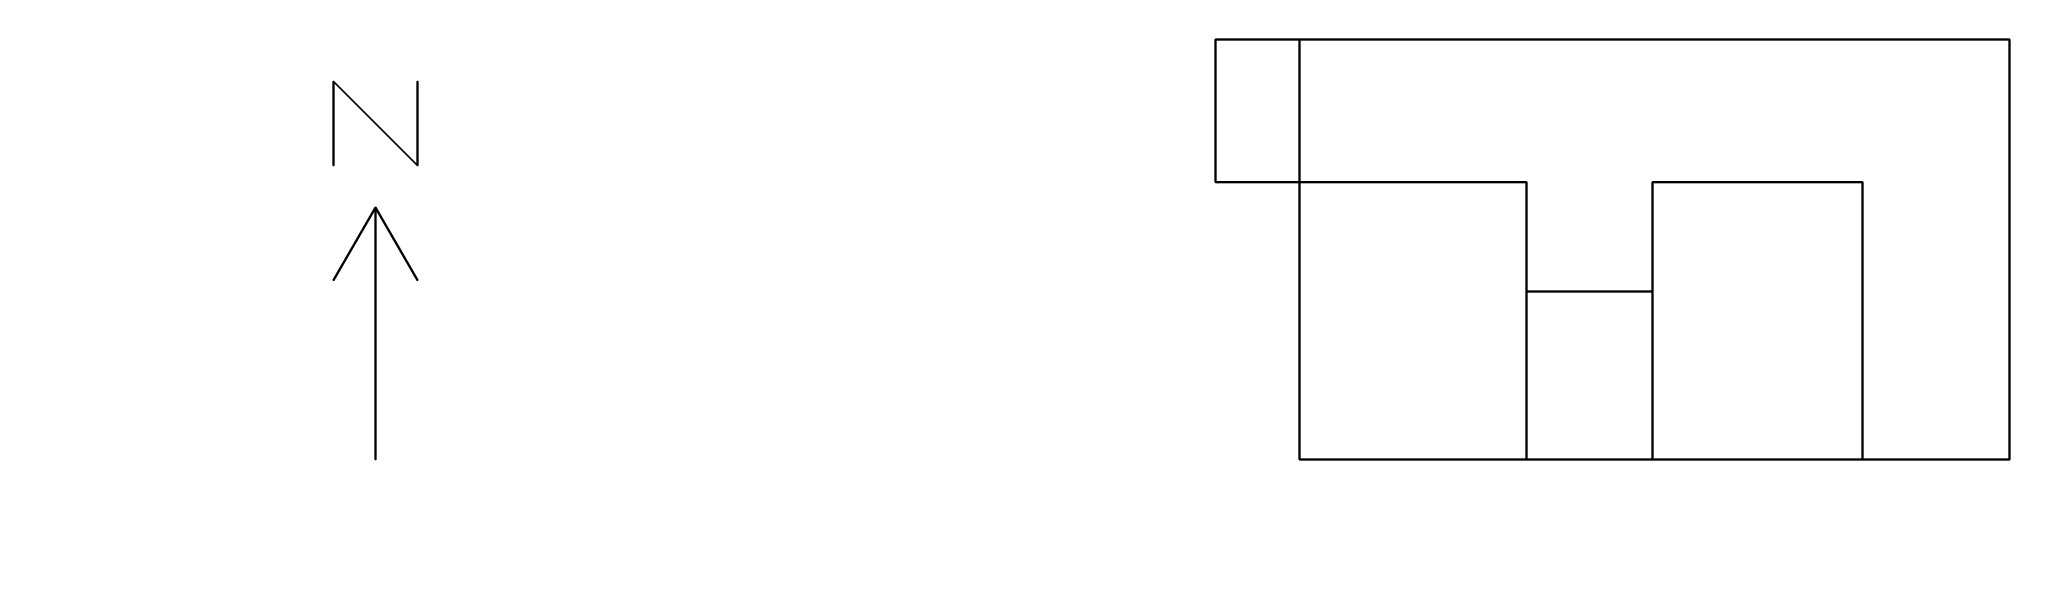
# Model space of a CAD drawing. Header units: metres. Extents: x -15 to 8.4, y -1.1 to 5.
import ezdxf

# ---------------------------------------------------------------- set-up
doc = ezdxf.new("R2010")
doc.units = ezdxf.units.M

msp = doc.modelspace()

# ---------------------------------------------------------------- linework, layer by layer
at = {"layer": '1', "color": 3}
for points in [[(-11.5, 4.5, 0.1), (-11.5, 4.5), (-11.5, 3.5), (-11.5, 3.5, 0.1)], [(-11.5, 4.5, 0.1), (-11.5, 4.5), (-10.5, 3.5), (-10.5, 3.5, 0.1)], [(-10.5, 4.5, 0.1), (-10.5, 4.5), (-10.5, 3.5), (-10.5, 3.5, 0.1)], [(-11, 3, 0.1), (-11, 3), (-11.5, 2.134), (-11.5, 2.134, 0.1)], [(-11, 3, 0.1), (-11, 3), (-11, 0), (-11, 0, 0.1)], [(-11, 3, 0.1), (-11, 3), (-10.5, 2.134), (-10.5, 2.134, 0.1)]]:
    msp.add_3dface(points, dxfattribs=at)
at = {"layer": 'F1_BWC', "color": 43}
for points in [[(4.2, 2, 2.6), (4.2, 2), (2.7, 2), (2.7, 2, 2.6)], [(2.7, 2, 2.6), (2.7, 2), (2.7, 0), (2.7, 0, 2.6)], [(4.2, 0, 2.6), (4.2, 0), (4.2, 2), (4.2, 2, 2.6)], [(2.7, 0, 2.6), (2.7, 0), (4.2, 0), (4.2, 0, 2.6)]]:
    msp.add_3dface(points, dxfattribs=at)
at = {"layer": 'F1_BWC', "color": 8}
msp.add_3dface([(4.2, 2), (4.2, 0), (2.7, 0), (2.7, 2)], dxfattribs=at)
at = {"layer": 'F1_BWC', "color": 15}
msp.add_3dface([(2.7, 2, 2.6), (2.7, 0, 2.6), (4.2, 0, 2.6), (4.2, 2, 2.6)], dxfattribs=at)
at = {"layer": 'F1_BWC', "color": 45}
msp.add_3dface([(3.85, 2, 2.1), (3.85, 2), (3.05, 2), (3.05, 2, 2.1)], dxfattribs=at)
at = {"layer": 'F1_BWC', "color": 143}
msp.add_3dface([(3.15, 0, 1.6), (3.15, 0, 1), (3.75, 0, 1), (3.75, 0, 1.6)], dxfattribs=at)
at = {"layer": 'F1_DORM1', "color": 43}
for points in [[(2.7, 3.3, 2.6), (2.7, 3.3), (0, 3.3), (0, 3.3, 2.6)], [(0, 3.3, 2.6), (0, 3.3), (0, 0), (0, 0, 2.6)], [(2.7, 2, 2.6), (2.7, 2), (2.7, 3.3), (2.7, 3.3, 2.6)], [(2.7, 0, 2.6), (2.7, 0), (2.7, 2), (2.7, 2, 2.6)], [(0, 0, 2.6), (0, 0), (2.7, 0), (2.7, 0, 2.6)]]:
    msp.add_3dface(points, dxfattribs=at)
at = {"layer": 'F1_DORM1', "color": 8}
msp.add_3dface([(2.7, 3.3), (2.7, 0), (0, 0), (0, 3.3)], dxfattribs=at)
at = {"layer": 'F1_DORM1', "color": 15}
msp.add_3dface([(0, 3.3, 2.6), (0, 0, 2.6), (2.7, 0, 2.6), (2.7, 3.3, 2.6)], dxfattribs=at)
at = {"layer": 'F1_DORM1', "color": 45}
msp.add_3dface([(2.7, 2.25, 2.1), (2.7, 2.25), (2.7, 3.05), (2.7, 3.05, 2.1)], dxfattribs=at)
at = {"layer": 'F1_DORM1', "color": 143}
msp.add_3dface([(0.745, 0, 1.88), (0.745, 0, 0.72), (1.955, 0, 0.72), (1.955, 0, 1.88)], dxfattribs=at)
at = {"layer": 'F1_DORM2', "color": 43}
for points in [[(6.7, 3.3, 2.6), (6.7, 3.3), (4.2, 3.3), (4.2, 3.3, 2.6)], [(4.2, 3.3, 2.6), (4.2, 3.3), (4.2, 2), (4.2, 2, 2.6)], [(6.7, 0, 2.6), (6.7, 0), (6.7, 3.3), (6.7, 3.3, 2.6)], [(4.2, 2, 2.6), (4.2, 2), (4.2, 0), (4.2, 0, 2.6)], [(4.2, 0, 2.6), (4.2, 0), (6.7, 0), (6.7, 0, 2.6)]]:
    msp.add_3dface(points, dxfattribs=at)
at = {"layer": 'F1_DORM2', "color": 8}
msp.add_3dface([(6.7, 3.3), (6.7, 0), (4.2, 0), (4.2, 3.3)], dxfattribs=at)
at = {"layer": 'F1_DORM2', "color": 15}
msp.add_3dface([(4.2, 3.3, 2.6), (4.2, 0, 2.6), (6.7, 0, 2.6), (6.7, 3.3, 2.6)], dxfattribs=at)
at = {"layer": 'F1_DORM2', "color": 45}
msp.add_3dface([(4.2, 3.05, 2.1), (4.2, 3.05), (4.2, 2.25), (4.2, 2.25, 2.1)], dxfattribs=at)
at = {"layer": 'F1_DORM2', "color": 143}
msp.add_3dface([(4.89, 0, 1.88), (4.89, 0, 0.72), (6.01, 0, 0.72), (6.01, 0, 1.88)], dxfattribs=at)
at = {"layer": 'F1_LIV', "color": 8}
msp.add_polyline3d([(8.45, 5, 0), (8.45, 0, 0), (6.7, 0, 0), (6.7, 3.3, 0), (4.2, 3.3, 0), (4.2, 2, 0), (2.7, 2, 0), (2.7, 3.3, 0), (0, 3.3, 0), (0, 5, 0)], close=True, dxfattribs=at)
at = {"layer": 'F1_LIV', "color": 15}
msp.add_polyline3d([(0, 5, 2.6), (0, 3.3, 2.6), (2.7, 3.3, 2.6), (2.7, 2, 2.6), (4.2, 2, 2.6), (4.2, 3.3, 2.6), (6.7, 3.3, 2.6), (6.7, 0, 2.6), (8.45, 0, 2.6), (8.45, 5, 2.6)], close=True, dxfattribs=at)
at = {"layer": 'F1_LIV', "color": 13}
for points in [[(0, 3.3), (-1, 3.3), (-1, 5), (0, 5)], [(0, 5), (-1, 5), (-1, 3.3), (0, 3.3)], [(0, 5, 2.6), (-1, 5, 2.6), (-1, 3.3, 2.6), (0, 3.3, 2.6)], [(0, 3.3, 2.6), (-1, 3.3, 2.6), (-1, 5, 2.6), (0, 5, 2.6)], [(0, 5, 1.1), (0, 5), (-1, 5), (-1, 5, 1.1)], [(-1, 5, 1.1), (-1, 5), (0, 5), (0, 5, 1.1)], [(-1, 5, 1.1), (-1, 5), (-1, 3.3), (-1, 3.3, 1.1)], [(-1, 3.3, 1.1), (-1, 3.3), (-1, 5), (-1, 5, 1.1)], [(-1, 3.3, 1.1), (-1, 3.3), (0, 3.3), (0, 3.3, 1.1)], [(0, 3.3, 1.1), (0, 3.3), (-1, 3.3), (-1, 3.3, 1.1)]]:
    msp.add_3dface(points, dxfattribs=at)
at = {"layer": 'F1_LIV', "color": 43}
for points in [[(8.45, 5, 2.6), (8.45, 5), (0, 5), (0, 5, 2.6)], [(0, 5, 2.6), (0, 5), (0, 3.3), (0, 3.3, 2.6)], [(8.45, 0, 2.6), (8.45, 0), (8.45, 5), (8.45, 5, 2.6)], [(0, 3.3, 2.6), (0, 3.3), (2.7, 3.3), (2.7, 3.3, 2.6)], [(2.7, 3.3, 2.6), (2.7, 3.3), (2.7, 2), (2.7, 2, 2.6)], [(4.2, 3.3, 2.6), (4.2, 3.3), (6.7, 3.3), (6.7, 3.3, 2.6)], [(4.2, 2, 2.6), (4.2, 2), (4.2, 3.3), (4.2, 3.3, 2.6)], [(6.7, 3.3, 2.6), (6.7, 3.3), (6.7, 0), (6.7, 0, 2.6)], [(2.7, 2, 2.6), (2.7, 2), (4.2, 2), (4.2, 2, 2.6)], [(6.7, 0, 2.6), (6.7, 0), (8.45, 0), (8.45, 0, 2.6)]]:
    msp.add_3dface(points, dxfattribs=at)
at = {"layer": 'F1_LIV', "color": 143}
for points in [[(0, 4.53, 1.88), (0, 4.53, 0.72), (0, 3.77, 0.72), (0, 3.77, 1.88)], [(7.185, 0, 1.88), (7.185, 0, 0.72), (7.965, 0, 0.72), (7.965, 0, 1.88)]]:
    msp.add_3dface(points, dxfattribs=at)
at = {"layer": 'F1_LIV', "color": 45}
for points in [[(2.7, 3.05, 2.1), (2.7, 3.05), (2.7, 2.25), (2.7, 2.25, 2.1)], [(4.2, 2.25, 2.1), (4.2, 2.25), (4.2, 3.05), (4.2, 3.05, 2.1)], [(3.05, 2, 2.1), (3.05, 2), (3.85, 2), (3.85, 2, 2.1)]]:
    msp.add_3dface(points, dxfattribs=at)
at = {"layer": 'F2_BWC', "color": 43}
for points in [[(4.2, 2, 5.2), (4.2, 2, 2.6), (2.7, 2, 2.6), (2.7, 2, 5.2)], [(2.7, 2, 5.2), (2.7, 2, 2.6), (2.7, 0, 2.6), (2.7, 0, 5.2)], [(4.2, 0, 5.2), (4.2, 0, 2.6), (4.2, 2, 2.6), (4.2, 2, 5.2)], [(2.7, 0, 5.2), (2.7, 0, 2.6), (4.2, 0, 2.6), (4.2, 0, 5.2)]]:
    msp.add_3dface(points, dxfattribs=at)
at = {"layer": 'F2_BWC', "color": 8}
msp.add_3dface([(4.2, 2, 2.6), (4.2, 0, 2.6), (2.7, 0, 2.6), (2.7, 2, 2.6)], dxfattribs=at)
at = {"layer": 'F2_BWC', "color": 15}
msp.add_3dface([(2.7, 2, 5.2), (2.7, 0, 5.2), (4.2, 0, 5.2), (4.2, 2, 5.2)], dxfattribs=at)
at = {"layer": 'F2_BWC', "color": 45}
msp.add_3dface([(3.85, 2, 4.7), (3.85, 2, 2.6), (3.05, 2, 2.6), (3.05, 2, 4.7)], dxfattribs=at)
at = {"layer": 'F2_BWC', "color": 143}
msp.add_3dface([(3.15, 0, 4.2), (3.15, 0, 3.6), (3.75, 0, 3.6), (3.75, 0, 4.2)], dxfattribs=at)
at = {"layer": 'F2_DORM1', "color": 43}
for points in [[(2.7, 3.3, 5.2), (2.7, 3.3, 2.6), (0, 3.3, 2.6), (0, 3.3, 5.2)], [(0, 3.3, 5.2), (0, 3.3, 2.6), (0, 0, 2.6), (0, 0, 5.2)], [(2.7, 2, 5.2), (2.7, 2, 2.6), (2.7, 3.3, 2.6), (2.7, 3.3, 5.2)], [(2.7, 0, 5.2), (2.7, 0, 2.6), (2.7, 2, 2.6), (2.7, 2, 5.2)], [(0, 0, 5.2), (0, 0, 2.6), (2.7, 0, 2.6), (2.7, 0, 5.2)]]:
    msp.add_3dface(points, dxfattribs=at)
at = {"layer": 'F2_DORM1', "color": 8}
msp.add_3dface([(2.7, 3.3, 2.6), (2.7, 0, 2.6), (0, 0, 2.6), (0, 3.3, 2.6)], dxfattribs=at)
at = {"layer": 'F2_DORM1', "color": 15}
msp.add_3dface([(0, 3.3, 5.2), (0, 0, 5.2), (2.7, 0, 5.2), (2.7, 3.3, 5.2)], dxfattribs=at)
at = {"layer": 'F2_DORM1', "color": 45}
msp.add_3dface([(2.7, 2.25, 4.7), (2.7, 2.25, 2.6), (2.7, 3.05, 2.6), (2.7, 3.05, 4.7)], dxfattribs=at)
at = {"layer": 'F2_DORM1', "color": 143}
msp.add_3dface([(0.745, 0, 4.48), (0.745, 0, 3.32), (1.955, 0, 3.32), (1.955, 0, 4.48)], dxfattribs=at)
at = {"layer": 'F2_DORM2', "color": 43}
for points in [[(6.7, 3.3, 5.2), (6.7, 3.3, 2.6), (4.2, 3.3, 2.6), (4.2, 3.3, 5.2)], [(4.2, 3.3, 5.2), (4.2, 3.3, 2.6), (4.2, 2, 2.6), (4.2, 2, 5.2)], [(6.7, 0, 5.2), (6.7, 0, 2.6), (6.7, 3.3, 2.6), (6.7, 3.3, 5.2)], [(4.2, 2, 5.2), (4.2, 2, 2.6), (4.2, 0, 2.6), (4.2, 0, 5.2)], [(4.2, 0, 5.2), (4.2, 0, 2.6), (6.7, 0, 2.6), (6.7, 0, 5.2)]]:
    msp.add_3dface(points, dxfattribs=at)
at = {"layer": 'F2_DORM2', "color": 8}
msp.add_3dface([(6.7, 3.3, 2.6), (6.7, 0, 2.6), (4.2, 0, 2.6), (4.2, 3.3, 2.6)], dxfattribs=at)
at = {"layer": 'F2_DORM2', "color": 15}
msp.add_3dface([(4.2, 3.3, 5.2), (4.2, 0, 5.2), (6.7, 0, 5.2), (6.7, 3.3, 5.2)], dxfattribs=at)
at = {"layer": 'F2_DORM2', "color": 45}
msp.add_3dface([(4.2, 3.05, 4.7), (4.2, 3.05, 2.6), (4.2, 2.25, 2.6), (4.2, 2.25, 4.7)], dxfattribs=at)
at = {"layer": 'F2_DORM2', "color": 143}
msp.add_3dface([(4.89, 0, 4.48), (4.89, 0, 3.32), (6.01, 0, 3.32), (6.01, 0, 4.48)], dxfattribs=at)
at = {"layer": 'F2_LIV', "color": 8}
msp.add_polyline3d([(8.45, 5, 2.6), (8.45, 0, 2.6), (6.7, 0, 2.6), (6.7, 3.3, 2.6), (4.2, 3.3, 2.6), (4.2, 2, 2.6), (2.7, 2, 2.6), (2.7, 3.3, 2.6), (0, 3.3, 2.6), (0, 5, 2.6)], close=True, dxfattribs=at)
at = {"layer": 'F2_LIV', "color": 15}
msp.add_polyline3d([(0, 5, 5.2), (0, 3.3, 5.2), (2.7, 3.3, 5.2), (2.7, 2, 5.2), (4.2, 2, 5.2), (4.2, 3.3, 5.2), (6.7, 3.3, 5.2), (6.7, 0, 5.2), (8.45, 0, 5.2), (8.45, 5, 5.2)], close=True, dxfattribs=at)
at = {"layer": 'F2_LIV', "color": 13}
for points in [[(0, 3.3, 2.6), (-1, 3.3, 2.6), (-1, 5, 2.6), (0, 5, 2.6)], [(0, 5, 2.6), (-1, 5, 2.6), (-1, 3.3, 2.6), (0, 3.3, 2.6)], [(0, 5, 5.2), (-1, 5, 5.2), (-1, 3.3, 5.2), (0, 3.3, 5.2)], [(0, 3.3, 5.2), (-1, 3.3, 5.2), (-1, 5, 5.2), (0, 5, 5.2)], [(0, 5, 3.7), (0, 5, 2.6), (-1, 5, 2.6), (-1, 5, 3.7)], [(-1, 5, 3.7), (-1, 5, 2.6), (0, 5, 2.6), (0, 5, 3.7)], [(-1, 5, 3.7), (-1, 5, 2.6), (-1, 3.3, 2.6), (-1, 3.3, 3.7)], [(-1, 3.3, 3.7), (-1, 3.3, 2.6), (-1, 5, 2.6), (-1, 5, 3.7)], [(-1, 3.3, 3.7), (-1, 3.3, 2.6), (0, 3.3, 2.6), (0, 3.3, 3.7)], [(0, 3.3, 3.7), (0, 3.3, 2.6), (-1, 3.3, 2.6), (-1, 3.3, 3.7)]]:
    msp.add_3dface(points, dxfattribs=at)
at = {"layer": 'F2_LIV', "color": 43}
for points in [[(8.45, 5, 5.2), (8.45, 5, 2.6), (0, 5, 2.6), (0, 5, 5.2)], [(0, 5, 5.2), (0, 5, 2.6), (0, 3.3, 2.6), (0, 3.3, 5.2)], [(8.45, 0, 5.2), (8.45, 0, 2.6), (8.45, 5, 2.6), (8.45, 5, 5.2)], [(0, 3.3, 5.2), (0, 3.3, 2.6), (2.7, 3.3, 2.6), (2.7, 3.3, 5.2)], [(2.7, 3.3, 5.2), (2.7, 3.3, 2.6), (2.7, 2, 2.6), (2.7, 2, 5.2)], [(4.2, 3.3, 5.2), (4.2, 3.3, 2.6), (6.7, 3.3, 2.6), (6.7, 3.3, 5.2)], [(4.2, 2, 5.2), (4.2, 2, 2.6), (4.2, 3.3, 2.6), (4.2, 3.3, 5.2)], [(6.7, 3.3, 5.2), (6.7, 3.3, 2.6), (6.7, 0, 2.6), (6.7, 0, 5.2)], [(2.7, 2, 5.2), (2.7, 2, 2.6), (4.2, 2, 2.6), (4.2, 2, 5.2)], [(6.7, 0, 5.2), (6.7, 0, 2.6), (8.45, 0, 2.6), (8.45, 0, 5.2)]]:
    msp.add_3dface(points, dxfattribs=at)
at = {"layer": 'F2_LIV', "color": 143}
for points in [[(0, 4.53, 4.48), (0, 4.53, 3.32), (0, 3.77, 3.32), (0, 3.77, 4.48)], [(7.185, 0, 4.48), (7.185, 0, 3.32), (7.965, 0, 3.32), (7.965, 0, 4.48)]]:
    msp.add_3dface(points, dxfattribs=at)
at = {"layer": 'F2_LIV', "color": 45}
for points in [[(2.7, 3.05, 4.7), (2.7, 3.05, 2.6), (2.7, 2.25, 2.6), (2.7, 2.25, 4.7)], [(4.2, 2.25, 4.7), (4.2, 2.25, 2.6), (4.2, 3.05, 2.6), (4.2, 3.05, 4.7)], [(3.05, 2, 4.7), (3.05, 2, 2.6), (3.85, 2, 2.6), (3.85, 2, 4.7)]]:
    msp.add_3dface(points, dxfattribs=at)
at = {"layer": 'F3_BWC', "color": 43}
for points in [[(4.2, 2, 7.8), (4.2, 2, 5.2), (2.7, 2, 5.2), (2.7, 2, 7.8)], [(2.7, 2, 7.8), (2.7, 2, 5.2), (2.7, 0, 5.2), (2.7, 0, 7.8)], [(4.2, 0, 7.8), (4.2, 0, 5.2), (4.2, 2, 5.2), (4.2, 2, 7.8)], [(2.7, 0, 7.8), (2.7, 0, 5.2), (4.2, 0, 5.2), (4.2, 0, 7.8)]]:
    msp.add_3dface(points, dxfattribs=at)
at = {"layer": 'F3_BWC', "color": 8}
msp.add_3dface([(4.2, 2, 5.2), (4.2, 0, 5.2), (2.7, 0, 5.2), (2.7, 2, 5.2)], dxfattribs=at)
at = {"layer": 'F3_BWC', "color": 15}
msp.add_3dface([(2.7, 2, 7.8), (2.7, 0, 7.8), (4.2, 0, 7.8), (4.2, 2, 7.8)], dxfattribs=at)
at = {"layer": 'F3_BWC', "color": 45}
msp.add_3dface([(3.85, 2, 7.3), (3.85, 2, 5.2), (3.05, 2, 5.2), (3.05, 2, 7.3)], dxfattribs=at)
at = {"layer": 'F3_BWC', "color": 143}
msp.add_3dface([(3.15, 0, 6.8), (3.15, 0, 6.2), (3.75, 0, 6.2), (3.75, 0, 6.8)], dxfattribs=at)
at = {"layer": 'F3_DORM1', "color": 43}
for points in [[(2.7, 3.3, 7.8), (2.7, 3.3, 5.2), (0, 3.3, 5.2), (0, 3.3, 7.8)], [(0, 3.3, 7.8), (0, 3.3, 5.2), (0, 0, 5.2), (0, 0, 7.8)], [(2.7, 2, 7.8), (2.7, 2, 5.2), (2.7, 3.3, 5.2), (2.7, 3.3, 7.8)], [(2.7, 0, 7.8), (2.7, 0, 5.2), (2.7, 2, 5.2), (2.7, 2, 7.8)], [(0, 0, 7.8), (0, 0, 5.2), (2.7, 0, 5.2), (2.7, 0, 7.8)]]:
    msp.add_3dface(points, dxfattribs=at)
at = {"layer": 'F3_DORM1', "color": 8}
msp.add_3dface([(2.7, 3.3, 5.2), (2.7, 0, 5.2), (0, 0, 5.2), (0, 3.3, 5.2)], dxfattribs=at)
at = {"layer": 'F3_DORM1', "color": 15}
msp.add_3dface([(0, 3.3, 7.8), (0, 0, 7.8), (2.7, 0, 7.8), (2.7, 3.3, 7.8)], dxfattribs=at)
at = {"layer": 'F3_DORM1', "color": 45}
msp.add_3dface([(2.7, 2.25, 7.3), (2.7, 2.25, 5.2), (2.7, 3.05, 5.2), (2.7, 3.05, 7.3)], dxfattribs=at)
at = {"layer": 'F3_DORM1', "color": 143}
msp.add_3dface([(0.745, 0, 7.08), (0.745, 0, 5.92), (1.955, 0, 5.92), (1.955, 0, 7.08)], dxfattribs=at)
at = {"layer": 'F3_DORM2', "color": 43}
for points in [[(6.7, 3.3, 7.8), (6.7, 3.3, 5.2), (4.2, 3.3, 5.2), (4.2, 3.3, 7.8)], [(4.2, 3.3, 7.8), (4.2, 3.3, 5.2), (4.2, 2, 5.2), (4.2, 2, 7.8)], [(6.7, 0, 7.8), (6.7, 0, 5.2), (6.7, 3.3, 5.2), (6.7, 3.3, 7.8)], [(4.2, 2, 7.8), (4.2, 2, 5.2), (4.2, 0, 5.2), (4.2, 0, 7.8)], [(4.2, 0, 7.8), (4.2, 0, 5.2), (6.7, 0, 5.2), (6.7, 0, 7.8)]]:
    msp.add_3dface(points, dxfattribs=at)
at = {"layer": 'F3_DORM2', "color": 8}
msp.add_3dface([(6.7, 3.3, 5.2), (6.7, 0, 5.2), (4.2, 0, 5.2), (4.2, 3.3, 5.2)], dxfattribs=at)
at = {"layer": 'F3_DORM2', "color": 15}
msp.add_3dface([(4.2, 3.3, 7.8), (4.2, 0, 7.8), (6.7, 0, 7.8), (6.7, 3.3, 7.8)], dxfattribs=at)
at = {"layer": 'F3_DORM2', "color": 45}
msp.add_3dface([(4.2, 3.05, 7.3), (4.2, 3.05, 5.2), (4.2, 2.25, 5.2), (4.2, 2.25, 7.3)], dxfattribs=at)
at = {"layer": 'F3_DORM2', "color": 143}
msp.add_3dface([(4.89, 0, 7.08), (4.89, 0, 5.92), (6.01, 0, 5.92), (6.01, 0, 7.08)], dxfattribs=at)
at = {"layer": 'F3_LIV', "color": 8}
msp.add_polyline3d([(8.45, 5, 5.2), (8.45, 0, 5.2), (6.7, 0, 5.2), (6.7, 3.3, 5.2), (4.2, 3.3, 5.2), (4.2, 2, 5.2), (2.7, 2, 5.2), (2.7, 3.3, 5.2), (0, 3.3, 5.2), (0, 5, 5.2)], close=True, dxfattribs=at)
at = {"layer": 'F3_LIV', "color": 15}
msp.add_polyline3d([(0, 5, 7.8), (0, 3.3, 7.8), (2.7, 3.3, 7.8), (2.7, 2, 7.8), (4.2, 2, 7.8), (4.2, 3.3, 7.8), (6.7, 3.3, 7.8), (6.7, 0, 7.8), (8.45, 0, 7.8), (8.45, 5, 7.8)], close=True, dxfattribs=at)
at = {"layer": 'F3_LIV', "color": 13}
for points in [[(0, 3.3, 5.2), (-1, 3.3, 5.2), (-1, 5, 5.2), (0, 5, 5.2)], [(0, 5, 5.2), (-1, 5, 5.2), (-1, 3.3, 5.2), (0, 3.3, 5.2)], [(0, 5, 7.8), (-1, 5, 7.8), (-1, 3.3, 7.8), (0, 3.3, 7.8)], [(0, 3.3, 7.8), (-1, 3.3, 7.8), (-1, 5, 7.8), (0, 5, 7.8)], [(0, 5, 6.3), (0, 5, 5.2), (-1, 5, 5.2), (-1, 5, 6.3)], [(-1, 5, 6.3), (-1, 5, 5.2), (0, 5, 5.2), (0, 5, 6.3)], [(-1, 5, 6.3), (-1, 5, 5.2), (-1, 3.3, 5.2), (-1, 3.3, 6.3)], [(-1, 3.3, 6.3), (-1, 3.3, 5.2), (-1, 5, 5.2), (-1, 5, 6.3)], [(-1, 3.3, 6.3), (-1, 3.3, 5.2), (0, 3.3, 5.2), (0, 3.3, 6.3)], [(0, 3.3, 6.3), (0, 3.3, 5.2), (-1, 3.3, 5.2), (-1, 3.3, 6.3)]]:
    msp.add_3dface(points, dxfattribs=at)
at = {"layer": 'F3_LIV', "color": 43}
for points in [[(8.45, 5, 7.8), (8.45, 5, 5.2), (0, 5, 5.2), (0, 5, 7.8)], [(0, 5, 7.8), (0, 5, 5.2), (0, 3.3, 5.2), (0, 3.3, 7.8)], [(8.45, 0, 7.8), (8.45, 0, 5.2), (8.45, 5, 5.2), (8.45, 5, 7.8)], [(0, 3.3, 7.8), (0, 3.3, 5.2), (2.7, 3.3, 5.2), (2.7, 3.3, 7.8)], [(2.7, 3.3, 7.8), (2.7, 3.3, 5.2), (2.7, 2, 5.2), (2.7, 2, 7.8)], [(4.2, 3.3, 7.8), (4.2, 3.3, 5.2), (6.7, 3.3, 5.2), (6.7, 3.3, 7.8)], [(4.2, 2, 7.8), (4.2, 2, 5.2), (4.2, 3.3, 5.2), (4.2, 3.3, 7.8)], [(6.7, 3.3, 7.8), (6.7, 3.3, 5.2), (6.7, 0, 5.2), (6.7, 0, 7.8)], [(2.7, 2, 7.8), (2.7, 2, 5.2), (4.2, 2, 5.2), (4.2, 2, 7.8)], [(6.7, 0, 7.8), (6.7, 0, 5.2), (8.45, 0, 5.2), (8.45, 0, 7.8)]]:
    msp.add_3dface(points, dxfattribs=at)
at = {"layer": 'F3_LIV', "color": 143}
for points in [[(0, 4.53, 7.08), (0, 4.53, 5.92), (0, 3.77, 5.92), (0, 3.77, 7.08)], [(7.185, 0, 7.08), (7.185, 0, 5.92), (7.965, 0, 5.92), (7.965, 0, 7.08)]]:
    msp.add_3dface(points, dxfattribs=at)
at = {"layer": 'F3_LIV', "color": 45}
for points in [[(2.7, 3.05, 7.3), (2.7, 3.05, 5.2), (2.7, 2.25, 5.2), (2.7, 2.25, 7.3)], [(4.2, 2.25, 7.3), (4.2, 2.25, 5.2), (4.2, 3.05, 5.2), (4.2, 3.05, 7.3)], [(3.05, 2, 7.3), (3.05, 2, 5.2), (3.85, 2, 5.2), (3.85, 2, 7.3)]]:
    msp.add_3dface(points, dxfattribs=at)

doc.saveas('drawing.dxf')
